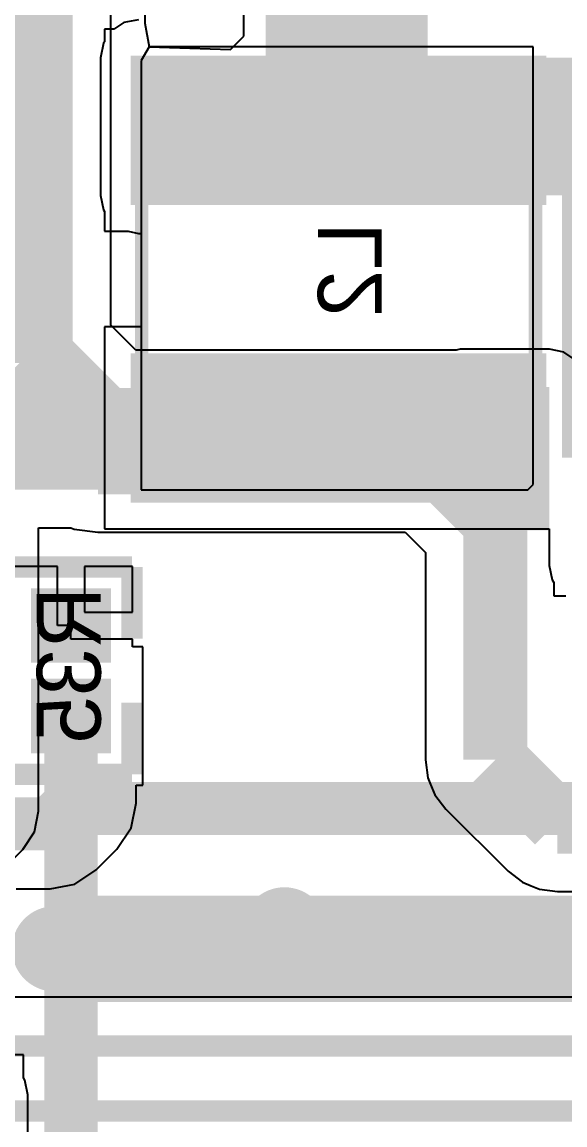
# Model space of a CAD drawing. Extents: x 81 to 196, y 150 to 213.
# Drawn here: x 116.52 to 121.62, y 185.2 to 195.58 of the extents above; entities that cross this region are included whole.
import ezdxf

# ---------------------------------------------------------------- set-up
doc = ezdxf.new("R2010")
doc.units = 0
doc.header["$MEASUREMENT"] = 0
for name, color, linetype in [('BOTTOMLAYER', 5, 'CONTINUOUS'), ('BOTTOMOVERLAY', 54, 'CONTINUOUS'), ('BOTTOMPASTE', 16, 'CONTINUOUS'), ('BOTTOMSOLDER', 6, 'CONTINUOUS'), ('MULTILAYER', 9, 'CONTINUOUS'), ('TOPLAYER', 1, 'CONTINUOUS')]:
    doc.layers.add(name, color=color, linetype=linetype)

msp = doc.modelspace()

# ---------------------------------------------------------------- linework, layer by layer
at = {"layer": 'BOTTOMLAYER'}
for p, q in [((117.669978, 199.618834), (117.669978, 195.564663)), ((118.601655, 195.443945), (118.601655, 199.600203)), ((117.475211, 195.569718), (117.381373, 195.507018)), ((117.611774, 195.596883), (117.475211, 195.569718)), ((117.669978, 195.564663), (117.713374, 195.341626)), ((117.381373, 195.507018), (117.291378, 195.507018)), ((117.291378, 195.507018), (117.291378, 195.390503)), ((118.475773, 195.318062), (118.601655, 195.443945)), ((117.282082, 195.376589), (117.254917, 195.240026)), ((117.291378, 195.390503), (117.282082, 195.376589)), ((117.713374, 195.341626), (117.637174, 195.214626)), ((121.320174, 195.341626), (117.713374, 195.341626)), ((117.713374, 195.341626), (118.475773, 195.318062)), ((121.320174, 191.226826), (121.320174, 195.341626)), ((117.254917, 195.240026), (117.254917, 193.944626)), ((117.637174, 195.214626), (117.637174, 191.176026)), ((117.254917, 193.944626), (117.282082, 193.808063)), ((117.282082, 193.808063), (117.291378, 193.794149)), ((117.291378, 193.794149), (117.291378, 193.607022)), ((117.291378, 193.607022), (117.514985, 193.607022)), ((117.514985, 193.607022), (117.611774, 193.587769)), ((117.611774, 193.587769), (117.637174, 193.587769)), ((117.637174, 193.587769), (117.637174, 192.707176)), ((117.637174, 192.707176), (117.291378, 192.707176)), ((117.291378, 192.707176), (117.291378, 190.80718)), ((121.269374, 191.176026), (121.320174, 191.226826)), ((117.637174, 191.176026), (121.269374, 191.176026)), ((117.291378, 190.80718), (121.471317, 190.80718)), ((121.471317, 190.80718), (121.471317, 190.464826)), ((121.471317, 190.464826), (121.498482, 190.328263)), ((116.849774, 190.453228), (116.397776, 190.453228)), ((116.849774, 189.899229), (116.849774, 190.453228)), ((117.555775, 190.453228), (117.103774, 190.453228)), ((117.103774, 190.453228), (117.103774, 190.026229)), ((117.555775, 190.026229), (117.555775, 190.453228)), ((121.498482, 190.328263), (121.514776, 190.303876)), ((121.514776, 190.303876), (121.514776, 190.177829)), ((121.514776, 190.177829), (121.627712, 190.177829)), ((117.103774, 190.026229), (117.555775, 190.026229)), ((116.976774, 189.899229), (116.849774, 189.899229)), ((116.976774, 189.772229), (116.976774, 189.899229)), ((117.555775, 189.772229), (116.976774, 189.772229)), ((117.555775, 189.699227), (117.555775, 189.772229)), ((117.651774, 189.699227), (117.555775, 189.699227)), ((117.651774, 188.399229), (117.651774, 189.699227)), ((117.588528, 188.229626), (117.588528, 188.399229)), ((117.588528, 188.399229), (117.651774, 188.399229)), ((117.541962, 187.995517), (117.588528, 188.229626)), ((117.409349, 187.797051), (117.541962, 187.995517)), ((117.212951, 187.600653), (117.409349, 187.797051)), ((117.014485, 187.46804), (117.212951, 187.600653)), ((116.780376, 187.421474), (117.014485, 187.46804)), ((116.461573, 187.421474), (116.780376, 187.421474)), ((116.530572, 185.861825), (116.444631, 185.861825)), ((116.530572, 185.643784), (116.530572, 185.861825)), ((116.544466, 185.622989), (116.530572, 185.643784)), ((116.571631, 185.486426), (116.544466, 185.622989)), ((116.571631, 182.921026), (116.571631, 185.486426))]:
    msp.add_line(p, q, dxfattribs=at)
for points, const_width in [([(118.170574, 191.483226, 1), (118.170574, 191.783226, 1)], 0.299999), ([(119.719974, 191.483226, 1), (119.719974, 191.783226, 1)], 0.299999), ([(120.964574, 191.483226, 1), (120.964574, 191.783226, 1)], 0.299999), ([(116.408416, 187.90823, 1), (116.408416, 188.158227, 1)], 0.249999)]:
    msp.add_lwpolyline(points, format="xyb", close=True, dxfattribs=dict(at, const_width=const_width))
at = {"layer": 'BOTTOMLAYER', "const_width": 0.499999}
for points in [[(116.976774, 188.229626), (116.976774, 189.049228)], [(116.780376, 188.033228), (116.976774, 188.229626)], [(116.780376, 188.033228), (115.409774, 188.033228)]]:
    msp.add_lwpolyline(points, dxfattribs=at)
msp.add_lwpolyline([(115.76492, 187.766683, -0.198912), (116.408416, 188.033228)], format="xyb", dxfattribs=at)
at = {"layer": 'BOTTOMLAYER'}
for points in [[(120.329574, 193.970026), (120.329574, 196.475228), (118.805574, 193.970026), (118.805574, 196.475228)], [(123.250574, 193.944626), (123.250574, 195.240026), (117.611774, 193.944626), (117.611774, 195.240026)], [(121.34137, 193.957021), (121.34137, 195.157019), (117.641378, 193.957021), (117.641378, 195.157019)], [(121.34137, 191.157179), (121.34137, 192.357177), (117.641378, 191.157179), (117.641378, 192.357177)], [(117.301775, 189.59923), (117.301775, 190.199228), (116.651773, 189.59923), (116.651773, 190.199228)], [(117.301775, 188.749229), (117.301775, 189.349228), (116.651773, 188.749229), (116.651773, 189.349228)]]:
    msp.add_solid(points, dxfattribs=at)
at = {"layer": 'BOTTOMOVERLAY'}
for points, const_width in [([(121.664773, 191.477826), (121.664773, 194.277826)], 0.15), ([(117.641492, 192.457202), (117.641492, 193.85725)], 0.127), ([(121.34151, 192.457202), (121.34151, 193.85725)], 0.127), ([(117.551772, 190.449225), (116.401771, 190.449225)], 0.2), ([(117.551772, 189.774225), (117.551772, 190.449225)], 0.2), ([(117.551772, 188.499227), (117.551772, 189.174227)], 0.2), ([(117.551772, 188.499227), (116.401771, 188.499227)], 0.2), ([(116.976774, 150.078826), (116.976774, 188.178826)], 0.499999), ([(175.244374, 188.178826), (116.976774, 188.178826)], 0.499999)]:
    msp.add_lwpolyline(points, dxfattribs=dict(at, const_width=const_width))
at = {"layer": 'BOTTOMPASTE'}
for points in [[(121.34137, 193.957021), (121.34137, 195.157019), (117.641378, 193.957021), (117.641378, 195.157019)], [(121.34137, 191.157179), (121.34137, 192.357177), (117.641378, 191.157179), (117.641378, 192.357177)], [(117.301775, 189.59923), (117.301775, 190.199228), (116.651773, 189.59923), (116.651773, 190.199228)], [(117.301775, 188.749229), (117.301775, 189.349228), (116.651773, 188.749229), (116.651773, 189.349228)]]:
    msp.add_solid(points, dxfattribs=at)
at = {"layer": 'BOTTOMSOLDER', "const_width": 0.401599}
for points in [[(118.170574, 191.432426, 1), (118.170574, 191.834026, 1)], [(119.719974, 191.432426, 1), (119.719974, 191.834026, 1)], [(120.964574, 191.432426, 1), (120.964574, 191.834026, 1)], [(118.983374, 186.835026, 1), (118.983374, 187.236626, 1)], [(116.824374, 186.657226, 1), (116.824374, 187.058826, 1)], [(117.738774, 186.708026, 1), (117.738774, 187.109626, 1)], [(120.354974, 186.682626, 1), (120.354974, 187.084226, 1)]]:
    msp.add_lwpolyline(points, format="xyb", close=True, dxfattribs=at)
at = {"layer": 'BOTTOMSOLDER'}
for points in [[(121.44297, 193.855421), (121.44297, 195.258619), (117.539778, 193.855421), (117.539778, 195.258619)], [(121.44297, 191.055579), (121.44297, 192.458777), (117.539778, 191.055579), (117.539778, 192.458777)], [(117.352575, 189.54843), (117.352575, 190.250028), (116.600973, 189.54843), (116.600973, 190.250028)], [(117.352575, 188.698429), (117.352575, 189.400028), (116.600973, 188.698429), (116.600973, 189.400028)]]:
    msp.add_solid(points, dxfattribs=at)
at = {"layer": 'MULTILAYER', "const_width": 0.299999}
for points in [[(118.170574, 191.483226, 1), (118.170574, 191.783226, 1)], [(119.719974, 191.483226, 1), (119.719974, 191.783226, 1)], [(120.964574, 191.483226, 1), (120.964574, 191.783226, 1)]]:
    msp.add_lwpolyline(points, format="xyb", close=True, dxfattribs=at)
at = {"layer": 'TOPLAYER'}
for p, q in [((117.351508, 192.724946), (117.351508, 201.209506)), ((117.585894, 192.49056), (117.351508, 192.724946)), ((118.170571, 192.49056), (117.585894, 192.49056)), ((118.170574, 192.49056), (118.170571, 192.49056)), ((118.170577, 192.490565), (118.170574, 192.49056)), ((118.170579, 192.49056), (118.170577, 192.490565)), ((120.596553, 192.49056), (118.170579, 192.49056)), ((120.634374, 192.498083), (120.596553, 192.49056)), ((121.472574, 192.498083), (120.634374, 192.498083)), ((121.609137, 192.470918), (121.472574, 192.498083)), ((121.72491, 192.393562), (121.609137, 192.470918)), ((116.67377, 188.153426), (116.67377, 190.819169)), ((116.67377, 190.819169), (116.974927, 190.819169)), ((116.974927, 190.819169), (117.00888, 190.805105)), ((117.00888, 190.805105), (117.230774, 190.775892)), ((117.230774, 190.775892), (118.170571, 190.775892)), ((118.170571, 190.775892), (118.170574, 190.77589)), ((118.170574, 190.77589), (118.170574, 190.775892)), ((118.170574, 190.775892), (120.118558, 190.775892)), ((120.118558, 190.775892), (120.308967, 190.585484)), ((120.308967, 190.585484), (120.308967, 188.636026)), ((120.308967, 188.636026), (120.331306, 188.466341)), ((120.331306, 188.466341), (120.350488, 188.420029)), ((120.350488, 188.420029), (120.3968, 188.308224)), ((120.3968, 188.308224), (120.500991, 188.17244)), ((116.634964, 187.958336), (116.67377, 188.153426)), ((120.500991, 188.17244), (121.085191, 187.588243)), ((116.524456, 187.792947), (116.634964, 187.958336)), ((115.251283, 186.519774), (116.524456, 187.792947)), ((121.085191, 187.588243), (121.220972, 187.484052)), ((121.220972, 187.484052), (121.300029, 187.451306)), ((121.300029, 187.451306), (121.379089, 187.418558)), ((121.379089, 187.418558), (121.548774, 187.396219)), ((121.548774, 187.396219), (145.145374, 187.396219)), ((177.441926, 186.402441), (115.299884, 186.402441))]:
    msp.add_line(p, q, dxfattribs=at)
for points, const_width in [([(116.494174, 192.369826), (116.494174, 199.177026)], 1.000001), ([(117.230774, 191.633226), (116.494174, 192.369826)], 1.000001), ([(118.170574, 191.633226), (117.230774, 191.633226)], 1.000001), ([(120.964574, 191.633226), (118.170574, 191.633226)], 1.000001), ([(120.964574, 188.636026), (120.964574, 191.633226)], 0.599999), ([(120.951874, 190.807726), (120.240674, 191.518926)], 0.499999), ([(121.548774, 188.051826), (120.964574, 188.636026)], 0.599999), ([(145.145374, 188.051826), (121.548774, 188.051826)], 0.599999), ([(177.149374, 186.858026), (116.824374, 186.858026)], 1.000001), ([(177.631974, 185.943626), (107.756574, 185.943626)], 0.2), ([(178.266974, 185.334026), (107.477174, 185.334026)], 0.2)]:
    msp.add_lwpolyline(points, dxfattribs=dict(at, const_width=const_width))
for points, const_width in [([(118.170574, 191.483226, 1), (118.170574, 191.783226, 1)], 0.299999), ([(119.719974, 191.483226, 1), (119.719974, 191.783226, 1)], 0.299999), ([(120.964574, 191.483226, 1), (120.964574, 191.783226, 1)], 0.299999), ([(119.719974, 191.458228, 1), (119.719974, 191.708225, 1)], 0.249999), ([(119.719974, 191.458228, 1), (119.719974, 191.708225, 1)], 0.249999), ([(119.719974, 191.458228, 1), (119.719974, 191.708225, 1)], 0.249999), ([(119.719974, 191.458228, 1), (119.719974, 191.708225, 1)], 0.249999), ([(119.719974, 191.458228, 1), (119.719974, 191.708225, 1)], 0.249999), ([(119.719974, 191.458228, 1), (119.719974, 191.708225, 1)], 0.249999), ([(119.719974, 191.458228, 1), (119.719974, 191.708225, 1)], 0.249999), ([(120.499099, 191.135505, 1), (120.499099, 191.385502, 1)], 0.249999), ([(120.499099, 191.135505, 1), (120.499099, 191.385502, 1)], 0.249999), ([(120.499099, 191.135505, 1), (120.499099, 191.385502, 1)], 0.249999), ([(120.499099, 191.135505, 1), (120.499099, 191.385502, 1)], 0.249999), ([(120.499099, 191.135505, 1), (120.499099, 191.385502, 1)], 0.249999), ([(120.499099, 191.135505, 1), (120.499099, 191.385502, 1)], 0.249999), ([(120.499099, 191.135505, 1), (120.499099, 191.385502, 1)], 0.249999), ([(118.983374, 186.885826, 1), (118.983374, 187.185826, 1)], 0.299999), ([(116.824374, 186.708026, 1), (116.824374, 187.008026, 1)], 0.299999), ([(117.738774, 186.758826, 1), (117.738774, 187.058826, 1)], 0.299999), ([(120.354974, 186.733426, 1), (120.354974, 187.033426, 1)], 0.299999)]:
    msp.add_lwpolyline(points, format="xyb", close=True, dxfattribs=dict(at, const_width=const_width))
at = {"layer": 'TOPLAYER', "const_width": 0.499999}
msp.add_lwpolyline([(119.719974, 191.583226, -0.198912), (120.499099, 191.260504)], format="xyb", dxfattribs=at)
msp.add_lwpolyline([(119.719974, 191.583226, -0.198912), (120.499099, 191.260504)], format="xyb", dxfattribs=at)
msp.add_lwpolyline([(119.719974, 191.583226, -0.198912), (120.499099, 191.260504)], format="xyb", dxfattribs=at)
msp.add_lwpolyline([(119.719974, 191.583226, -0.198912), (120.499099, 191.260504)], format="xyb", dxfattribs=at)
msp.add_lwpolyline([(119.719974, 191.583226, -0.198912), (120.499099, 191.260504)], format="xyb", dxfattribs=at)
msp.add_lwpolyline([(119.719974, 191.583226, -0.198912), (120.499099, 191.260504)], format="xyb", dxfattribs=at)
msp.add_lwpolyline([(119.719974, 191.583226, -0.198912), (120.499099, 191.260504)], format="xyb", dxfattribs=at)
at = {"layer": 'TOPLAYER'}
for points in [[(121.472574, 190.795026), (121.472574, 192.141226), (120.634374, 190.795026), (120.634374, 192.141226)], [(117.535574, 191.176026), (117.535574, 192.090426), (116.036974, 191.176026), (116.036974, 192.090426)]]:
    msp.add_solid(points, dxfattribs=at)

# ---------------------------------------------------------------- texts
at = {"layer": 'BOTTOMOVERLAY', "text_generation_flag": 2}
for s, p in [('L2', (119.897774, 193.690626)), ('R35', (117.256174, 190.261626))]:
    msp.add_text(s, height=0.599999, rotation=90, dxfattribs=at).set_placement(p)

doc.saveas('drawing.dxf')
